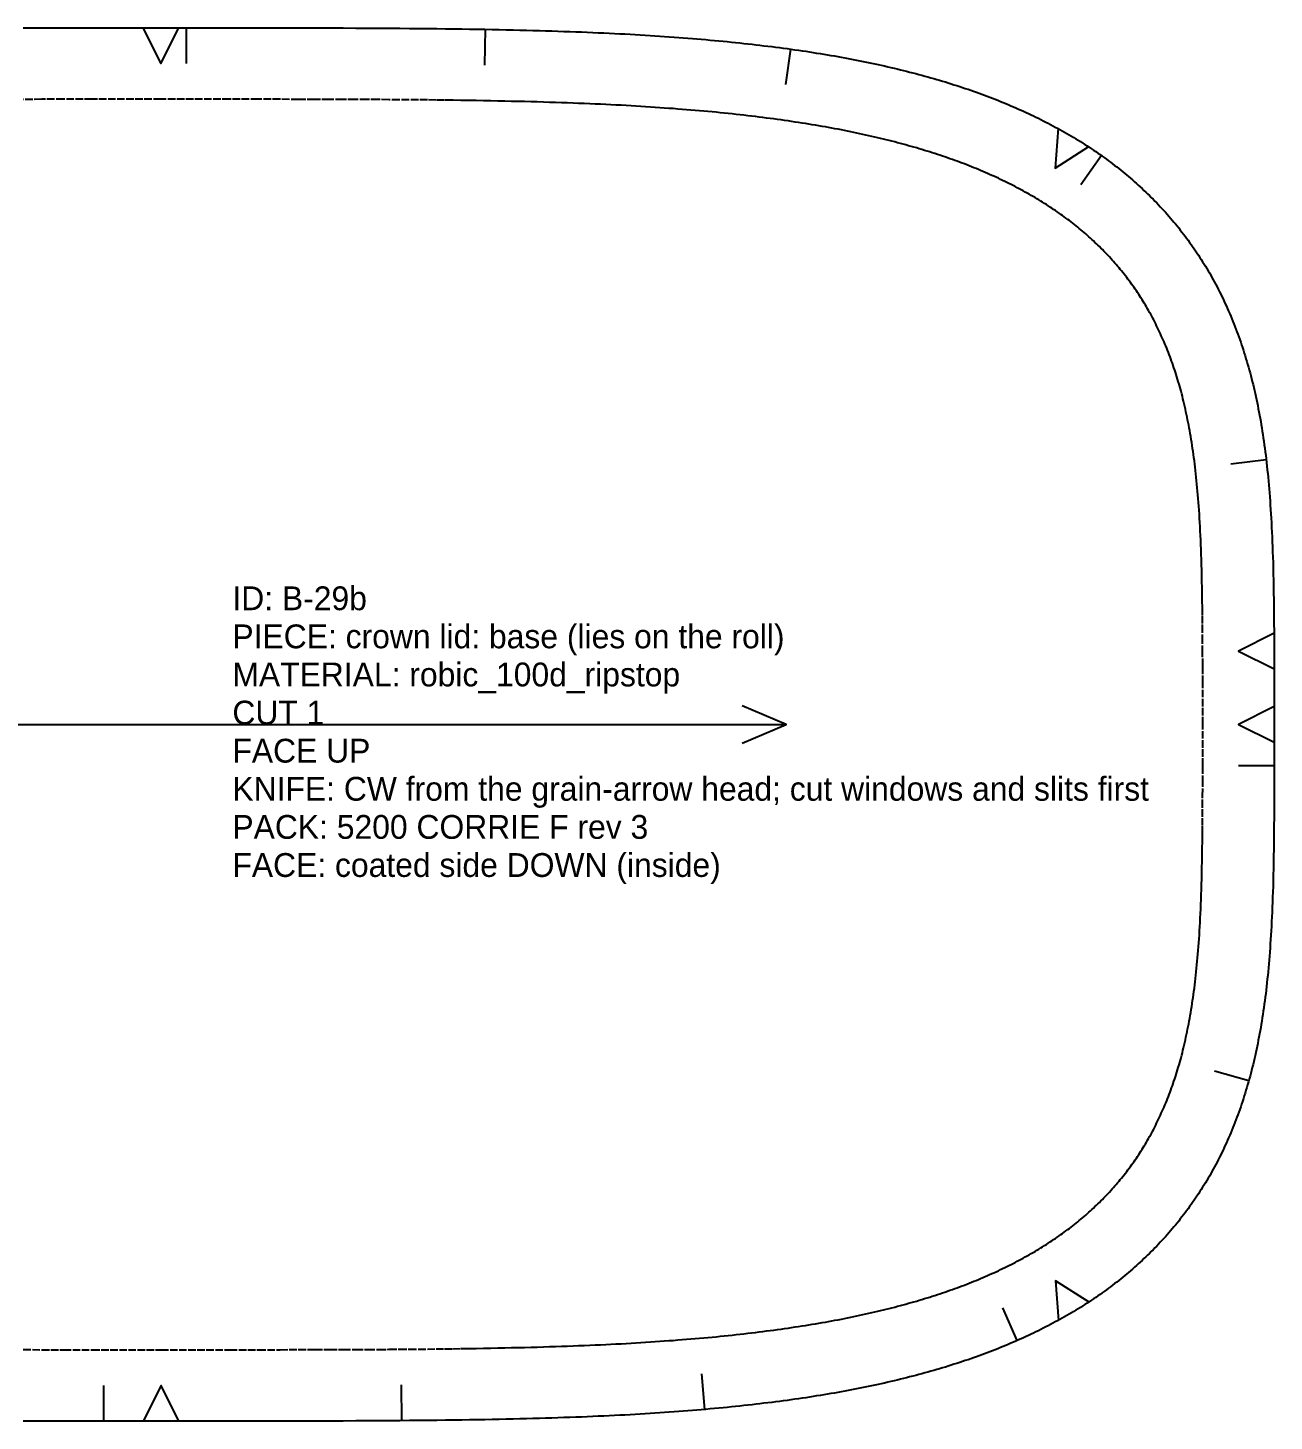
# Model space of a CAD drawing. Header units: millimetres. Extents: x 0 to 9408, y -22 to 1524.
# Drawn here: x 7294.6 to 7504, y 262.5 to 496.5 of the extents above; entities that cross this region are included whole.
import ezdxf

# ---------------------------------------------------------------- set-up
doc = ezdxf.new("R2010")
doc.units = ezdxf.units.MM
doc.linetypes.add('DASHED', pattern=[1.524, 1.27, -0.254])
for name, color, linetype in [('CUT', 7, 'Continuous'), ('GRAIN', 5, 'Continuous'), ('NOTCH', 1, 'Continuous'), ('SEW', 3, 'Continuous'), ('TEXT', 2, 'Continuous')]:
    doc.layers.add(name, color=color, linetype=linetype)

msp = doc.modelspace()

# ---------------------------------------------------------------- linework, layer by layer
at = {"layer": 'CUT'}
msp.add_lwpolyline([(7293.87, 496.49), (7296.97, 496.5), (7300.65, 496.5), (7305.44, 496.5), (7317, 496.5), (7317, 496.5), (7328.56, 496.5), (7333.36, 496.5), (7337.04, 496.5), (7340.14, 496.49), (7342.87, 496.49), (7345.35, 496.48), (7347.62, 496.48), (7349.74, 496.47), (7351.74, 496.46), (7353.62, 496.45), (7355.41, 496.44), (7357.13, 496.43), (7358.77, 496.42), (7360.35, 496.4), (7361.88, 496.39), (7363.35, 496.37), (7364.79, 496.35), (7366.18, 496.34), (7367.53, 496.32), (7368.85, 496.3), (7370.14, 496.28), (7371.39, 496.26), (7372.62, 496.23), (7373.82, 496.21), (7375, 496.18), (7376.16, 496.16), (7377.29, 496.13), (7378.4, 496.1), (7379.49, 496.07), (7380.57, 496.04), (7381.62, 496.01), (7382.66, 495.98), (7383.69, 495.95), (7384.7, 495.91), (7385.69, 495.88), (7386.67, 495.84), (7387.64, 495.81), (7388.59, 495.77), (7389.53, 495.73), (7390.46, 495.69), (7391.37, 495.65), (7392.28, 495.6), (7393.17, 495.56), (7394.06, 495.52), (7394.93, 495.47), (7395.8, 495.42), (7396.65, 495.37), (7397.5, 495.33), (7398.34, 495.28), (7399.17, 495.22), (7399.99, 495.17), (7400.8, 495.12), (7401.6, 495.06), (7402.4, 495.01), (7403.19, 494.95), (7403.97, 494.9), (7404.74, 494.84), (7405.51, 494.78), (7406.27, 494.72), (7407.03, 494.65), (7407.77, 494.59), (7408.51, 494.53), (7409.25, 494.46), (7409.98, 494.4), (7410.7, 494.33), (7411.42, 494.26), (7412.13, 494.19), (7412.84, 494.12), (7413.54, 494.05), (7414.23, 493.97), (7414.92, 493.9), (7415.61, 493.82), (7416.29, 493.75), (7416.96, 493.67), (7417.63, 493.59), (7418.3, 493.51), (7418.96, 493.43), (7419.61, 493.35), (7420.26, 493.27), (7420.91, 493.18), (7421.55, 493.1), (7422.19, 493.01), (7422.83, 492.92), (7423.46, 492.83), (7424.08, 492.74), (7424.7, 492.65), (7425.32, 492.56), (7425.94, 492.46), (7426.55, 492.37), (7427.15, 492.27), (7427.76, 492.18), (7428.35, 492.08), (7428.95, 491.98), (7429.54, 491.88), (7430.13, 491.78), (7430.71, 491.67), (7431.29, 491.57), (7431.87, 491.46), (7432.45, 491.36), (7433.02, 491.25), (7433.59, 491.14), (7434.15, 491.03), (7434.71, 490.92), (7435.27, 490.8), (7435.82, 490.69), (7436.38, 490.57), (7436.93, 490.46), (7437.47, 490.34), (7438.01, 490.22), (7438.55, 490.1), (7439.09, 489.97), (7439.63, 489.85), (7440.16, 489.73), (7440.69, 489.6), (7441.21, 489.47), (7441.73, 489.35), (7442.25, 489.22), (7442.77, 489.08), (7443.29, 488.95), (7443.8, 488.82), (7444.31, 488.68), (7444.81, 488.55), (7445.32, 488.41), (7445.82, 488.27), (7446.32, 488.13), (7446.82, 487.99), (7447.31, 487.84), (7447.8, 487.7), (7448.29, 487.55), (7448.78, 487.41), (7449.26, 487.26), (7449.74, 487.11), (7450.22, 486.96), (7450.7, 486.8), (7451.18, 486.65), (7451.65, 486.49), (7452.12, 486.33), (7452.59, 486.18), (7453.05, 486.01), (7453.52, 485.85), (7453.98, 485.69), (7454.44, 485.53), (7454.89, 485.36), (7455.35, 485.19), (7455.8, 485.02), (7456.25, 484.85), (7456.7, 484.68), (7457.14, 484.51), (7457.59, 484.33), (7458.03, 484.15), (7458.47, 483.97), (7458.91, 483.79), (7459.34, 483.61), (7459.77, 483.43), (7460.21, 483.25), (7460.63, 483.06), (7461.06, 482.87), (7461.49, 482.68), (7461.91, 482.49), (7462.33, 482.3), (7462.75, 482.1), (7463.17, 481.91), (7463.58, 481.71), (7463.99, 481.51), (7464.4, 481.31), (7464.81, 481.11), (7465.22, 480.9), (7465.62, 480.69), (7466.03, 480.49), (7466.43, 480.28), (7466.83, 480.07), (7467.22, 479.85), (7467.62, 479.64), (7468.01, 479.42), (7468.4, 479.2), (7468.79, 478.98), (7469.18, 478.76), (7469.57, 478.54), (7469.95, 478.31), (7470.33, 478.08), (7470.71, 477.85), (7471.09, 477.62), (7471.46, 477.39), (7471.84, 477.16), (7472.21, 476.92), (7472.58, 476.68), (7472.95, 476.44), (7473.31, 476.2), (7473.68, 475.95), (7474.04, 475.71), (7474.4, 475.46), (7474.76, 475.21), (7475.11, 474.96), (7475.47, 474.71), (7475.82, 474.45), (7476.17, 474.19), (7476.52, 473.93), (7476.86, 473.67), (7477.21, 473.41), (7477.55, 473.14), (7477.89, 472.87), (7478.23, 472.61), (7478.57, 472.33), (7478.9, 472.06), (7479.23, 471.78), (7479.56, 471.51), (7479.89, 471.23), (7480.22, 470.95), (7480.54, 470.66), (7480.86, 470.38), (7481.18, 470.09), (7481.5, 469.8), (7481.82, 469.51), (7482.13, 469.21), (7482.44, 468.92), (7482.75, 468.62), (7483.06, 468.32), (7483.37, 468.02), (7483.67, 467.71), (7483.97, 467.41), (7484.27, 467.1), (7484.57, 466.79), (7484.86, 466.47), (7485.16, 466.16), (7485.45, 465.84), (7485.74, 465.52), (7486.02, 465.2), (7486.31, 464.88), (7486.59, 464.55), (7486.87, 464.22), (7487.15, 463.89), (7487.42, 463.56), (7487.69, 463.23), (7487.97, 462.89), (7488.23, 462.55), (7488.5, 462.21), (7488.76, 461.87), (7489.03, 461.53), (7489.29, 461.18), (7489.54, 460.83), (7489.8, 460.48), (7490.05, 460.12), (7490.3, 459.77), (7490.55, 459.41), (7490.79, 459.05), (7491.04, 458.69), (7491.28, 458.32), (7491.52, 457.96), (7491.75, 457.59), (7491.99, 457.22), (7492.22, 456.84), (7492.45, 456.47), (7492.68, 456.09), (7492.9, 455.71), (7493.12, 455.33), (7493.34, 454.94), (7493.56, 454.56), (7493.78, 454.17), (7493.99, 453.78), (7494.2, 453.38), (7494.41, 452.99), (7494.61, 452.59), (7494.82, 452.19), (7495.02, 451.79), (7495.22, 451.38), (7495.41, 450.98), (7495.61, 450.57), (7495.8, 450.16), (7495.99, 449.74), (7496.17, 449.33), (7496.36, 448.91), (7496.54, 448.49), (7496.72, 448.06), (7496.9, 447.64), (7497.07, 447.21), (7497.24, 446.78), (7497.41, 446.35), (7497.58, 445.91), (7497.75, 445.47), (7497.91, 445.03), (7498.07, 444.59), (7498.23, 444.14), (7498.39, 443.69), (7498.54, 443.24), (7498.69, 442.79), (7498.84, 442.33), (7498.99, 441.87), (7499.13, 441.41), (7499.27, 440.94), (7499.41, 440.47), (7499.55, 440), (7499.68, 439.53), (7499.82, 439.05), (7499.95, 438.57), (7500.08, 438.09), (7500.2, 437.6), (7500.33, 437.11), (7500.45, 436.62), (7500.57, 436.12), (7500.68, 435.62), (7500.8, 435.12), (7500.91, 434.61), (7501.02, 434.1), (7501.13, 433.58), (7501.24, 433.06), (7501.34, 432.54), (7501.44, 432.01), (7501.54, 431.48), (7501.64, 430.95), (7501.74, 430.41), (7501.83, 429.86), (7501.92, 429.31), (7502.01, 428.76), (7502.1, 428.2), (7502.18, 427.63), (7502.26, 427.06), (7502.35, 426.49), (7502.42, 425.91), (7502.5, 425.32), (7502.58, 424.72), (7502.65, 424.12), (7502.72, 423.52), (7502.79, 422.9), (7502.85, 422.28), (7502.92, 421.65), (7502.98, 421.02), (7503.04, 420.37), (7503.1, 419.72), (7503.16, 419.06), (7503.21, 418.39), (7503.26, 417.71), (7503.32, 417.01), (7503.36, 416.31), (7503.41, 415.6), (7503.46, 414.87), (7503.5, 414.13), (7503.54, 413.37), (7503.58, 412.6), (7503.62, 411.82), (7503.66, 411.02), (7503.69, 410.19), (7503.72, 409.35), (7503.75, 408.49), (7503.78, 407.6), (7503.81, 406.69), (7503.83, 405.75), (7503.86, 404.77), (7503.88, 403.76), (7503.9, 402.71), (7503.92, 401.61), (7503.93, 400.46), (7503.95, 399.25), (7503.96, 397.96), (7503.97, 396.57), (7503.98, 395.07), (7503.99, 393.42), (7503.99, 391.54), (7504, 389.33), (7504, 386.44), (7504, 379.5), (7504, 372.55), (7504, 369.67), (7503.99, 367.46), (7503.99, 365.58), (7503.98, 363.93), (7503.97, 362.43), (7503.96, 361.04), (7503.95, 359.75), (7503.93, 358.54), (7503.92, 357.39), (7503.9, 356.29), (7503.88, 355.24), (7503.86, 354.23), (7503.83, 353.25), (7503.81, 352.31), (7503.78, 351.4), (7503.75, 350.51), (7503.72, 349.65), (7503.69, 348.81), (7503.66, 347.98), (7503.62, 347.18), (7503.58, 346.4), (7503.54, 345.63), (7503.5, 344.87), (7503.46, 344.13), (7503.41, 343.4), (7503.36, 342.69), (7503.32, 341.99), (7503.26, 341.29), (7503.21, 340.61), (7503.16, 339.94), (7503.1, 339.28), (7503.04, 338.63), (7502.98, 337.98), (7502.92, 337.35), (7502.85, 336.72), (7502.79, 336.1), (7502.72, 335.48), (7502.65, 334.88), (7502.58, 334.28), (7502.5, 333.68), (7502.42, 333.09), (7502.35, 332.51), (7502.26, 331.94), (7502.18, 331.37), (7502.1, 330.8), (7502.01, 330.24), (7501.92, 329.69), (7501.83, 329.14), (7501.74, 328.59), (7501.64, 328.05), (7501.54, 327.52), (7501.44, 326.99), (7501.34, 326.46), (7501.24, 325.94), (7501.13, 325.42), (7501.02, 324.9), (7500.91, 324.39), (7500.8, 323.88), (7500.68, 323.38), (7500.57, 322.88), (7500.45, 322.38), (7500.33, 321.89), (7500.2, 321.4), (7500.08, 320.91), (7499.95, 320.43), (7499.82, 319.95), (7499.68, 319.47), (7499.55, 319), (7499.41, 318.53), (7499.27, 318.06), (7499.13, 317.59), (7498.99, 317.13), (7498.84, 316.67), (7498.69, 316.21), (7498.54, 315.76), (7498.39, 315.31), (7498.23, 314.86), (7498.07, 314.41), (7497.91, 313.97), (7497.75, 313.53), (7497.58, 313.09), (7497.41, 312.65), (7497.24, 312.22), (7497.07, 311.79), (7496.9, 311.36), (7496.72, 310.94), (7496.54, 310.51), (7496.36, 310.09), (7496.17, 309.67), (7495.99, 309.26), (7495.8, 308.84), (7495.61, 308.43), (7495.41, 308.02), (7495.22, 307.62), (7495.02, 307.21), (7494.82, 306.81), (7494.61, 306.41), (7494.41, 306.01), (7494.2, 305.62), (7493.99, 305.22), (7493.78, 304.83), (7493.56, 304.44), (7493.34, 304.06), (7493.12, 303.67), (7492.9, 303.29), (7492.68, 302.91), (7492.45, 302.53), (7492.22, 302.16), (7491.99, 301.78), (7491.75, 301.41), (7491.52, 301.04), (7491.28, 300.68), (7491.04, 300.31), (7490.79, 299.95), (7490.55, 299.59), (7490.3, 299.23), (7490.05, 298.88), (7489.8, 298.52), (7489.54, 298.17), (7489.29, 297.82), (7489.03, 297.47), (7488.76, 297.13), (7488.5, 296.79), (7488.23, 296.45), (7487.97, 296.11), (7487.69, 295.77), (7487.42, 295.44), (7487.15, 295.11), (7486.87, 294.78), (7486.59, 294.45), (7486.31, 294.12), (7486.02, 293.8), (7485.74, 293.48), (7485.45, 293.16), (7485.16, 292.84), (7484.86, 292.53), (7484.57, 292.21), (7484.27, 291.9), (7483.97, 291.59), (7483.67, 291.29), (7483.37, 290.98), (7483.06, 290.68), (7482.75, 290.38), (7482.44, 290.08), (7482.13, 289.79), (7481.82, 289.49), (7481.5, 289.2), (7481.18, 288.91), (7480.86, 288.62), (7480.54, 288.34), (7480.22, 288.05), (7479.89, 287.77), (7479.56, 287.49), (7479.23, 287.22), (7478.9, 286.94), (7478.57, 286.67), (7478.23, 286.39), (7477.89, 286.13), (7477.55, 285.86), (7477.21, 285.59), (7476.86, 285.33), (7476.52, 285.07), (7476.17, 284.81), (7475.82, 284.55), (7475.47, 284.29), (7475.11, 284.04), (7474.76, 283.79), (7474.4, 283.54), (7474.04, 283.29), (7473.68, 283.05), (7473.31, 282.8), (7472.95, 282.56), (7472.58, 282.32), (7472.21, 282.08), (7471.84, 281.84), (7471.46, 281.61), (7471.09, 281.38), (7470.71, 281.15), (7470.33, 280.92), (7469.95, 280.69), (7469.57, 280.46), (7469.18, 280.24), (7468.79, 280.02), (7468.4, 279.8), (7468.01, 279.58), (7467.62, 279.36), (7467.22, 279.15), (7466.83, 278.93), (7466.43, 278.72), (7466.03, 278.51), (7465.62, 278.31), (7465.22, 278.1), (7464.81, 277.89), (7464.4, 277.69), (7463.99, 277.49), (7463.58, 277.29), (7463.17, 277.09), (7462.75, 276.9), (7462.33, 276.7), (7461.91, 276.51), (7461.49, 276.32), (7461.06, 276.13), (7460.63, 275.94), (7460.21, 275.75), (7459.77, 275.57), (7459.34, 275.39), (7458.91, 275.21), (7458.47, 275.03), (7458.03, 274.85), (7457.59, 274.67), (7457.14, 274.49), (7456.7, 274.32), (7456.25, 274.15), (7455.8, 273.98), (7455.35, 273.81), (7454.89, 273.64), (7454.44, 273.47), (7453.98, 273.31), (7453.52, 273.15), (7453.05, 272.99), (7452.59, 272.82), (7452.12, 272.67), (7451.65, 272.51), (7451.18, 272.35), (7450.7, 272.2), (7450.22, 272.04), (7449.74, 271.89), (7449.26, 271.74), (7448.78, 271.59), (7448.29, 271.45), (7447.8, 271.3), (7447.31, 271.16), (7446.82, 271.01), (7446.32, 270.87), (7445.82, 270.73), (7445.32, 270.59), (7444.81, 270.45), (7444.31, 270.32), (7443.8, 270.18), (7443.29, 270.05), (7442.77, 269.92), (7442.25, 269.78), (7441.73, 269.65), (7441.21, 269.53), (7440.69, 269.4), (7440.16, 269.27), (7439.63, 269.15), (7439.09, 269.03), (7438.55, 268.9), (7438.01, 268.78), (7437.47, 268.66), (7436.93, 268.54), (7436.38, 268.43), (7435.82, 268.31), (7435.27, 268.2), (7434.71, 268.08), (7434.15, 267.97), (7433.59, 267.86), (7433.02, 267.75), (7432.45, 267.64), (7431.87, 267.54), (7431.29, 267.43), (7430.71, 267.33), (7430.13, 267.22), (7429.54, 267.12), (7428.95, 267.02), (7428.35, 266.92), (7427.76, 266.82), (7427.15, 266.73), (7426.55, 266.63), (7425.94, 266.54), (7425.32, 266.44), (7424.7, 266.35), (7424.08, 266.26), (7423.46, 266.17), (7422.83, 266.08), (7422.19, 265.99), (7421.55, 265.9), (7420.91, 265.82), (7420.26, 265.73), (7419.61, 265.65), (7418.96, 265.57), (7418.3, 265.49), (7417.63, 265.41), (7416.96, 265.33), (7416.29, 265.25), (7415.61, 265.18), (7414.92, 265.1), (7414.23, 265.03), (7413.54, 264.95), (7412.84, 264.88), (7412.13, 264.81), (7411.42, 264.74), (7410.7, 264.67), (7409.98, 264.6), (7409.25, 264.54), (7408.51, 264.47), (7407.77, 264.41), (7407.03, 264.35), (7406.27, 264.28), (7405.51, 264.22), (7404.74, 264.16), (7403.97, 264.1), (7403.19, 264.05), (7402.4, 263.99), (7401.6, 263.94), (7400.8, 263.88), (7399.99, 263.83), (7399.17, 263.78), (7398.34, 263.72), (7397.5, 263.67), (7396.65, 263.63), (7395.8, 263.58), (7394.93, 263.53), (7394.06, 263.48), (7393.17, 263.44), (7392.28, 263.4), (7391.37, 263.35), (7390.46, 263.31), (7389.53, 263.27), (7388.59, 263.23), (7387.64, 263.19), (7386.67, 263.16), (7385.69, 263.12), (7384.7, 263.09), (7383.69, 263.05), (7382.66, 263.02), (7381.62, 262.99), (7380.57, 262.96), (7379.49, 262.93), (7378.4, 262.9), (7377.29, 262.87), (7376.16, 262.84), (7375, 262.82), (7373.82, 262.79), (7372.62, 262.77), (7371.39, 262.74), (7370.14, 262.72), (7368.85, 262.7), (7367.53, 262.68), (7366.18, 262.66), (7364.79, 262.65), (7363.35, 262.63), (7361.88, 262.61), (7360.34, 262.6), (7358.76, 262.58), (7357.12, 262.57), (7355.4, 262.56), (7353.61, 262.55), (7351.73, 262.54), (7349.74, 262.53), (7347.62, 262.52), (7345.34, 262.52), (7342.87, 262.51), (7340.13, 262.51), (7337.03, 262.5), (7333.35, 262.5), (7328.56, 262.5), (7317, 262.5), (7305.44, 262.5), (7300.64, 262.5), (7296.96, 262.5), (7293.86, 262.51)], dxfattribs=at)
at = {"layer": 'GRAIN'}
for points in [[(7414.63, 376.38), (7422, 379.5), (7414.63, 382.62)], [(7212, 379.5), (7422, 379.5)]]:
    msp.add_lwpolyline(points, dxfattribs=at)
at = {"layer": 'NOTCH'}
for points in [[(7313.98, 496.5), (7316.98, 490.5), (7319.98, 496.5)], [(7321.23, 496.5), (7321.23, 490.5)], [(7371.44, 496.26), (7371.33, 490.26)], [(7422.75, 492.93), (7421.92, 486.99)], [(7467.73, 479.64), (7467.22, 472.95), (7472.88, 476.56)], [(7474.98, 475.05), (7471.51, 470.16)], [(7502.67, 423.94), (7496.71, 423.24)], [(7503.98, 394.84), (7497.99, 391.83), (7504, 388.84)], [(7504, 382.52), (7498, 379.52), (7504, 376.52)], [(7504, 372.57), (7498, 372.58)], [(7499.73, 319.65), (7493.96, 321.27)], [(7472.91, 282.47), (7467.25, 286.07), (7467.77, 279.38)], [(7460.81, 276.02), (7458.4, 281.51)], [(7408.38, 264.46), (7407.86, 270.44)], [(7307.39, 262.5), (7307.39, 268.5)], [(7320.01, 262.5), (7317.01, 268.5), (7314.01, 262.5)], [(7357.48, 262.57), (7357.43, 268.57)]]:
    msp.add_lwpolyline(points, dxfattribs=at)
at = {"layer": 'SEW', "linetype": 'DASHED'}
msp.add_lwpolyline([(7293.88, 274.51), (7296.98, 274.5), (7300.65, 274.5), (7305.44, 274.5), (7317, 274.5), (7328.56, 274.5), (7333.35, 274.5), (7337.02, 274.5), (7340.12, 274.51), (7342.85, 274.51), (7345.31, 274.52), (7347.58, 274.52), (7349.69, 274.53), (7351.67, 274.54), (7353.55, 274.55), (7355.33, 274.56), (7357.03, 274.57), (7358.67, 274.58), (7360.24, 274.6), (7361.75, 274.61), (7363.22, 274.63), (7364.64, 274.64), (7366.02, 274.66), (7367.36, 274.68), (7368.66, 274.7), (7369.94, 274.72), (7371.18, 274.74), (7372.39, 274.76), (7373.58, 274.79), (7374.74, 274.81), (7375.88, 274.84), (7377, 274.86), (7378.09, 274.89), (7379.17, 274.92), (7380.22, 274.95), (7381.26, 274.98), (7382.29, 275.01), (7383.29, 275.04), (7384.28, 275.08), (7385.26, 275.11), (7386.22, 275.15), (7387.16, 275.18), (7388.1, 275.22), (7389.02, 275.26), (7389.92, 275.3), (7390.82, 275.34), (7391.71, 275.38), (7392.58, 275.43), (7393.44, 275.47), (7394.3, 275.51), (7395.14, 275.56), (7395.97, 275.61), (7396.8, 275.65), (7397.61, 275.7), (7398.42, 275.75), (7399.21, 275.8), (7400, 275.85), (7400.78, 275.91), (7401.55, 275.96), (7402.32, 276.02), (7403.07, 276.07), (7403.82, 276.13), (7404.57, 276.19), (7405.3, 276.24), (7406.03, 276.3), (7406.75, 276.37), (7407.47, 276.43), (7408.17, 276.49), (7408.88, 276.55), (7409.57, 276.62), (7410.26, 276.68), (7410.95, 276.75), (7411.62, 276.82), (7412.3, 276.89), (7412.96, 276.96), (7413.63, 277.03), (7414.28, 277.1), (7414.93, 277.17), (7415.58, 277.25), (7416.22, 277.32), (7416.85, 277.4), (7417.48, 277.48), (7418.11, 277.56), (7418.73, 277.64), (7419.34, 277.72), (7419.96, 277.8), (7420.56, 277.88), (7421.16, 277.96), (7421.76, 278.05), (7422.35, 278.13), (7422.94, 278.22), (7423.53, 278.31), (7424.11, 278.4), (7424.69, 278.48), (7425.26, 278.58), (7425.83, 278.67), (7426.39, 278.76), (7426.95, 278.85), (7427.51, 278.95), (7428.06, 279.04), (7428.61, 279.14), (7429.15, 279.24), (7429.69, 279.34), (7430.23, 279.44), (7430.77, 279.54), (7431.3, 279.64), (7431.82, 279.75), (7432.35, 279.85), (7432.87, 279.96), (7433.38, 280.06), (7433.9, 280.17), (7434.41, 280.28), (7434.91, 280.39), (7435.42, 280.5), (7435.92, 280.61), (7436.41, 280.72), (7436.91, 280.84), (7437.4, 280.95), (7437.88, 281.07), (7438.37, 281.18), (7438.85, 281.3), (7439.33, 281.42), (7439.8, 281.54), (7440.27, 281.66), (7440.74, 281.79), (7441.21, 281.91), (7441.67, 282.03), (7442.13, 282.16), (7442.59, 282.29), (7443.05, 282.42), (7443.5, 282.54), (7443.95, 282.67), (7444.39, 282.81), (7444.84, 282.94), (7445.28, 283.07), (7445.71, 283.21), (7446.15, 283.34), (7446.58, 283.48), (7447.01, 283.62), (7447.44, 283.76), (7447.86, 283.9), (7448.29, 284.04), (7448.7, 284.18), (7449.12, 284.32), (7449.54, 284.47), (7449.95, 284.61), (7450.36, 284.76), (7450.76, 284.91), (7451.17, 285.06), (7451.57, 285.21), (7451.97, 285.36), (7452.37, 285.51), (7452.76, 285.67), (7453.15, 285.82), (7453.54, 285.98), (7453.93, 286.13), (7454.31, 286.29), (7454.69, 286.45), (7455.07, 286.61), (7455.45, 286.77), (7455.83, 286.94), (7456.2, 287.1), (7456.57, 287.27), (7456.94, 287.43), (7457.3, 287.6), (7457.67, 287.77), (7458.03, 287.94), (7458.39, 288.11), (7458.75, 288.28), (7459.1, 288.46), (7459.45, 288.63), (7459.8, 288.81), (7460.15, 288.98), (7460.5, 289.16), (7460.84, 289.34), (7461.18, 289.52), (7461.52, 289.7), (7461.86, 289.89), (7462.19, 290.07), (7462.53, 290.26), (7462.86, 290.45), (7463.18, 290.63), (7463.51, 290.82), (7463.83, 291.01), (7464.16, 291.21), (7464.48, 291.4), (7464.79, 291.59), (7465.11, 291.79), (7465.42, 291.99), (7465.74, 292.18), (7466.05, 292.38), (7466.35, 292.59), (7466.66, 292.79), (7466.96, 292.99), (7467.26, 293.2), (7467.56, 293.4), (7467.86, 293.61), (7468.16, 293.82), (7468.45, 294.03), (7468.74, 294.24), (7469.03, 294.45), (7469.32, 294.67), (7469.6, 294.88), (7469.89, 295.1), (7470.17, 295.32), (7470.45, 295.54), (7470.72, 295.76), (7471, 295.98), (7471.27, 296.2), (7471.54, 296.43), (7471.81, 296.66), (7472.08, 296.88), (7472.35, 297.11), (7472.61, 297.34), (7472.87, 297.58), (7473.13, 297.81), (7473.39, 298.04), (7473.65, 298.28), (7473.9, 298.52), (7474.15, 298.76), (7474.4, 299), (7474.65, 299.24), (7474.9, 299.49), (7475.14, 299.73), (7475.39, 299.98), (7475.63, 300.23), (7475.87, 300.48), (7476.1, 300.73), (7476.34, 300.98), (7476.57, 301.24), (7476.81, 301.49), (7477.04, 301.75), (7477.26, 302.01), (7477.49, 302.27), (7477.71, 302.53), (7477.94, 302.8), (7478.16, 303.06), (7478.38, 303.33), (7478.59, 303.6), (7478.81, 303.87), (7479.02, 304.15), (7479.23, 304.42), (7479.44, 304.7), (7479.65, 304.97), (7479.86, 305.25), (7480.06, 305.54), (7480.26, 305.82), (7480.46, 306.1), (7480.66, 306.39), (7480.86, 306.68), (7481.05, 306.97), (7481.25, 307.26), (7481.44, 307.56), (7481.63, 307.85), (7481.82, 308.15), (7482, 308.45), (7482.19, 308.75), (7482.37, 309.06), (7482.55, 309.36), (7482.73, 309.67), (7482.91, 309.98), (7483.08, 310.29), (7483.26, 310.61), (7483.43, 310.92), (7483.6, 311.24), (7483.77, 311.56), (7483.94, 311.88), (7484.1, 312.21), (7484.26, 312.54), (7484.43, 312.86), (7484.59, 313.2), (7484.74, 313.53), (7484.9, 313.87), (7485.05, 314.2), (7485.21, 314.55), (7485.36, 314.89), (7485.51, 315.23), (7485.66, 315.58), (7485.8, 315.93), (7485.95, 316.29), (7486.09, 316.64), (7486.23, 317), (7486.37, 317.36), (7486.51, 317.73), (7486.64, 318.09), (7486.77, 318.46), (7486.91, 318.84), (7487.04, 319.21), (7487.17, 319.59), (7487.29, 319.97), (7487.42, 320.35), (7487.54, 320.74), (7487.66, 321.13), (7487.78, 321.52), (7487.9, 321.92), (7488.02, 322.32), (7488.13, 322.73), (7488.25, 323.13), (7488.36, 323.54), (7488.47, 323.96), (7488.58, 324.37), (7488.68, 324.8), (7488.79, 325.22), (7488.89, 325.65), (7488.99, 326.08), (7489.09, 326.52), (7489.19, 326.96), (7489.29, 327.41), (7489.38, 327.86), (7489.47, 328.31), (7489.57, 328.77), (7489.65, 329.23), (7489.74, 329.7), (7489.83, 330.17), (7489.91, 330.65), (7490, 331.13), (7490.08, 331.62), (7490.16, 332.12), (7490.23, 332.62), (7490.31, 333.12), (7490.38, 333.63), (7490.46, 334.15), (7490.53, 334.68), (7490.6, 335.21), (7490.67, 335.75), (7490.73, 336.29), (7490.8, 336.84), (7490.86, 337.4), (7490.92, 337.97), (7490.98, 338.55), (7491.04, 339.13), (7491.09, 339.73), (7491.15, 340.33), (7491.2, 340.94), (7491.25, 341.57), (7491.3, 342.2), (7491.35, 342.84), (7491.39, 343.5), (7491.44, 344.17), (7491.48, 344.86), (7491.52, 345.55), (7491.56, 346.26), (7491.6, 346.99), (7491.63, 347.74), (7491.67, 348.5), (7491.7, 349.28), (7491.73, 350.09), (7491.76, 350.92), (7491.79, 351.77), (7491.81, 352.65), (7491.84, 353.56), (7491.86, 354.5), (7491.88, 355.48), (7491.9, 356.5), (7491.92, 357.57), (7491.93, 358.7), (7491.95, 359.88), (7491.96, 361.15), (7491.97, 362.51), (7491.98, 363.99), (7491.99, 365.63), (7491.99, 367.49), (7492, 369.69), (7492, 372.56), (7492, 379.5), (7492, 386.44), (7492, 389.31), (7491.99, 391.51), (7491.99, 393.37), (7491.98, 395.01), (7491.97, 396.49), (7491.96, 397.85), (7491.95, 399.12), (7491.93, 400.3), (7491.92, 401.43), (7491.9, 402.5), (7491.88, 403.52), (7491.86, 404.5), (7491.84, 405.44), (7491.81, 406.35), (7491.79, 407.23), (7491.76, 408.08), (7491.73, 408.91), (7491.7, 409.72), (7491.67, 410.5), (7491.63, 411.26), (7491.6, 412.01), (7491.56, 412.74), (7491.52, 413.45), (7491.48, 414.14), (7491.44, 414.83), (7491.39, 415.5), (7491.35, 416.16), (7491.3, 416.8), (7491.25, 417.43), (7491.2, 418.06), (7491.15, 418.67), (7491.09, 419.27), (7491.04, 419.87), (7490.98, 420.45), (7490.92, 421.03), (7490.86, 421.6), (7490.8, 422.16), (7490.73, 422.71), (7490.67, 423.25), (7490.6, 423.79), (7490.53, 424.32), (7490.46, 424.85), (7490.38, 425.37), (7490.31, 425.88), (7490.23, 426.38), (7490.16, 426.88), (7490.08, 427.38), (7490, 427.87), (7489.91, 428.35), (7489.83, 428.83), (7489.74, 429.3), (7489.65, 429.77), (7489.57, 430.23), (7489.47, 430.69), (7489.38, 431.14), (7489.29, 431.59), (7489.19, 432.04), (7489.09, 432.48), (7488.99, 432.92), (7488.89, 433.35), (7488.79, 433.78), (7488.68, 434.2), (7488.58, 434.63), (7488.47, 435.04), (7488.36, 435.46), (7488.25, 435.87), (7488.13, 436.27), (7488.02, 436.68), (7487.9, 437.08), (7487.78, 437.48), (7487.66, 437.87), (7487.54, 438.26), (7487.42, 438.65), (7487.29, 439.03), (7487.17, 439.41), (7487.04, 439.79), (7486.91, 440.16), (7486.77, 440.54), (7486.64, 440.91), (7486.51, 441.27), (7486.37, 441.64), (7486.23, 442), (7486.09, 442.36), (7485.95, 442.71), (7485.8, 443.07), (7485.66, 443.42), (7485.51, 443.77), (7485.36, 444.11), (7485.21, 444.45), (7485.05, 444.8), (7484.9, 445.13), (7484.74, 445.47), (7484.59, 445.8), (7484.43, 446.14), (7484.26, 446.46), (7484.1, 446.79), (7483.94, 447.12), (7483.77, 447.44), (7483.6, 447.76), (7483.43, 448.08), (7483.26, 448.39), (7483.08, 448.71), (7482.91, 449.02), (7482.73, 449.33), (7482.55, 449.64), (7482.37, 449.94), (7482.19, 450.25), (7482, 450.55), (7481.82, 450.85), (7481.63, 451.15), (7481.44, 451.44), (7481.25, 451.74), (7481.05, 452.03), (7480.86, 452.32), (7480.66, 452.61), (7480.46, 452.9), (7480.26, 453.18), (7480.06, 453.46), (7479.86, 453.75), (7479.65, 454.03), (7479.44, 454.3), (7479.23, 454.58), (7479.02, 454.85), (7478.81, 455.13), (7478.59, 455.4), (7478.38, 455.67), (7478.16, 455.94), (7477.94, 456.2), (7477.71, 456.47), (7477.49, 456.73), (7477.26, 456.99), (7477.04, 457.25), (7476.81, 457.51), (7476.57, 457.76), (7476.34, 458.02), (7476.1, 458.27), (7475.87, 458.52), (7475.63, 458.77), (7475.39, 459.02), (7475.14, 459.27), (7474.9, 459.51), (7474.65, 459.76), (7474.4, 460), (7474.15, 460.24), (7473.9, 460.48), (7473.65, 460.72), (7473.39, 460.96), (7473.13, 461.19), (7472.87, 461.42), (7472.61, 461.66), (7472.35, 461.89), (7472.08, 462.12), (7471.81, 462.34), (7471.54, 462.57), (7471.27, 462.8), (7471, 463.02), (7470.72, 463.24), (7470.45, 463.46), (7470.17, 463.68), (7469.89, 463.9), (7469.6, 464.12), (7469.32, 464.33), (7469.03, 464.55), (7468.74, 464.76), (7468.45, 464.97), (7468.16, 465.18), (7467.86, 465.39), (7467.56, 465.6), (7467.26, 465.8), (7466.96, 466.01), (7466.66, 466.21), (7466.35, 466.41), (7466.05, 466.62), (7465.74, 466.82), (7465.42, 467.01), (7465.11, 467.21), (7464.79, 467.41), (7464.48, 467.6), (7464.16, 467.79), (7463.83, 467.99), (7463.51, 468.18), (7463.18, 468.37), (7462.86, 468.55), (7462.53, 468.74), (7462.19, 468.93), (7461.86, 469.11), (7461.52, 469.3), (7461.18, 469.48), (7460.84, 469.66), (7460.5, 469.84), (7460.15, 470.02), (7459.8, 470.19), (7459.45, 470.37), (7459.1, 470.54), (7458.75, 470.72), (7458.39, 470.89), (7458.03, 471.06), (7457.67, 471.23), (7457.3, 471.4), (7456.94, 471.57), (7456.57, 471.73), (7456.2, 471.9), (7455.83, 472.06), (7455.45, 472.23), (7455.07, 472.39), (7454.69, 472.55), (7454.31, 472.71), (7453.93, 472.87), (7453.54, 473.02), (7453.15, 473.18), (7452.76, 473.33), (7452.37, 473.49), (7451.97, 473.64), (7451.57, 473.79), (7451.17, 473.94), (7450.76, 474.09), (7450.36, 474.24), (7449.95, 474.39), (7449.54, 474.53), (7449.12, 474.68), (7448.7, 474.82), (7448.29, 474.96), (7447.86, 475.1), (7447.44, 475.24), (7447.01, 475.38), (7446.58, 475.52), (7446.15, 475.66), (7445.71, 475.79), (7445.28, 475.93), (7444.84, 476.06), (7444.39, 476.19), (7443.95, 476.33), (7443.5, 476.46), (7443.05, 476.58), (7442.59, 476.71), (7442.13, 476.84), (7441.67, 476.97), (7441.21, 477.09), (7440.74, 477.21), (7440.27, 477.34), (7439.8, 477.46), (7439.33, 477.58), (7438.85, 477.7), (7438.37, 477.82), (7437.88, 477.93), (7437.4, 478.05), (7436.91, 478.16), (7436.41, 478.28), (7435.92, 478.39), (7435.42, 478.5), (7434.91, 478.61), (7434.41, 478.72), (7433.9, 478.83), (7433.38, 478.94), (7432.87, 479.04), (7432.35, 479.15), (7431.82, 479.25), (7431.3, 479.36), (7430.77, 479.46), (7430.23, 479.56), (7429.69, 479.66), (7429.15, 479.76), (7428.61, 479.86), (7428.06, 479.96), (7427.51, 480.05), (7426.95, 480.15), (7426.39, 480.24), (7425.83, 480.33), (7425.26, 480.42), (7424.69, 480.52), (7424.11, 480.6), (7423.53, 480.69), (7422.94, 480.78), (7422.35, 480.87), (7421.76, 480.95), (7421.16, 481.04), (7420.56, 481.12), (7419.96, 481.2), (7419.34, 481.28), (7418.73, 481.36), (7418.11, 481.44), (7417.48, 481.52), (7416.85, 481.6), (7416.22, 481.68), (7415.58, 481.75), (7414.93, 481.83), (7414.28, 481.9), (7413.63, 481.97), (7412.96, 482.04), (7412.3, 482.11), (7411.62, 482.18), (7410.95, 482.25), (7410.26, 482.32), (7409.57, 482.38), (7408.88, 482.45), (7408.17, 482.51), (7407.47, 482.57), (7406.75, 482.63), (7406.03, 482.7), (7405.3, 482.76), (7404.57, 482.81), (7403.82, 482.87), (7403.07, 482.93), (7402.32, 482.98), (7401.55, 483.04), (7400.78, 483.09), (7400, 483.15), (7399.21, 483.2), (7398.42, 483.25), (7397.61, 483.3), (7396.8, 483.35), (7395.97, 483.39), (7395.14, 483.44), (7394.3, 483.49), (7393.44, 483.53), (7392.58, 483.57), (7391.71, 483.62), (7390.82, 483.66), (7389.92, 483.7), (7389.02, 483.74), (7388.1, 483.78), (7387.16, 483.82), (7386.22, 483.85), (7385.26, 483.89), (7384.28, 483.92), (7383.29, 483.96), (7382.29, 483.99), (7381.26, 484.02), (7380.22, 484.05), (7379.17, 484.08), (7378.09, 484.11), (7377, 484.14), (7375.88, 484.16), (7374.74, 484.19), (7373.58, 484.21), (7372.39, 484.24), (7371.18, 484.26), (7369.94, 484.28), (7368.66, 484.3), (7367.36, 484.32), (7366.02, 484.34), (7364.64, 484.36), (7363.22, 484.37), (7361.75, 484.39), (7360.24, 484.4), (7358.67, 484.42), (7357.03, 484.43), (7355.33, 484.44), (7353.55, 484.45), (7351.67, 484.46), (7349.69, 484.47), (7347.58, 484.48), (7345.31, 484.48), (7342.85, 484.49), (7340.12, 484.49), (7337.02, 484.5), (7333.35, 484.5), (7328.56, 484.5), (7317, 484.5), (7317, 484.5), (7305.44, 484.5), (7300.65, 484.5), (7296.98, 484.5), (7293.88, 484.49)], dxfattribs=at)

# ---------------------------------------------------------------- texts
at = {"layer": 'TEXT'}
for s, p in [('ID: B-29b', (7329, 398.7)), ('PIECE: crown lid: base (lies on the roll)', (7329, 392.3)), ('MATERIAL: robic_100d_ripstop', (7329, 385.9)), ('CUT 1', (7329, 379.5)), ('FACE UP', (7329, 373.1)), ('KNIFE: CW from the grain-arrow head; cut windows and slits first', (7329, 366.7)), ('PACK: 5200 CORRIE F rev 3', (7329, 360.3)), ('FACE: coated side DOWN (inside)', (7329, 353.9))]:
    msp.add_text(s, height=4, dxfattribs=at).set_placement(p)

doc.saveas('drawing.dxf')
